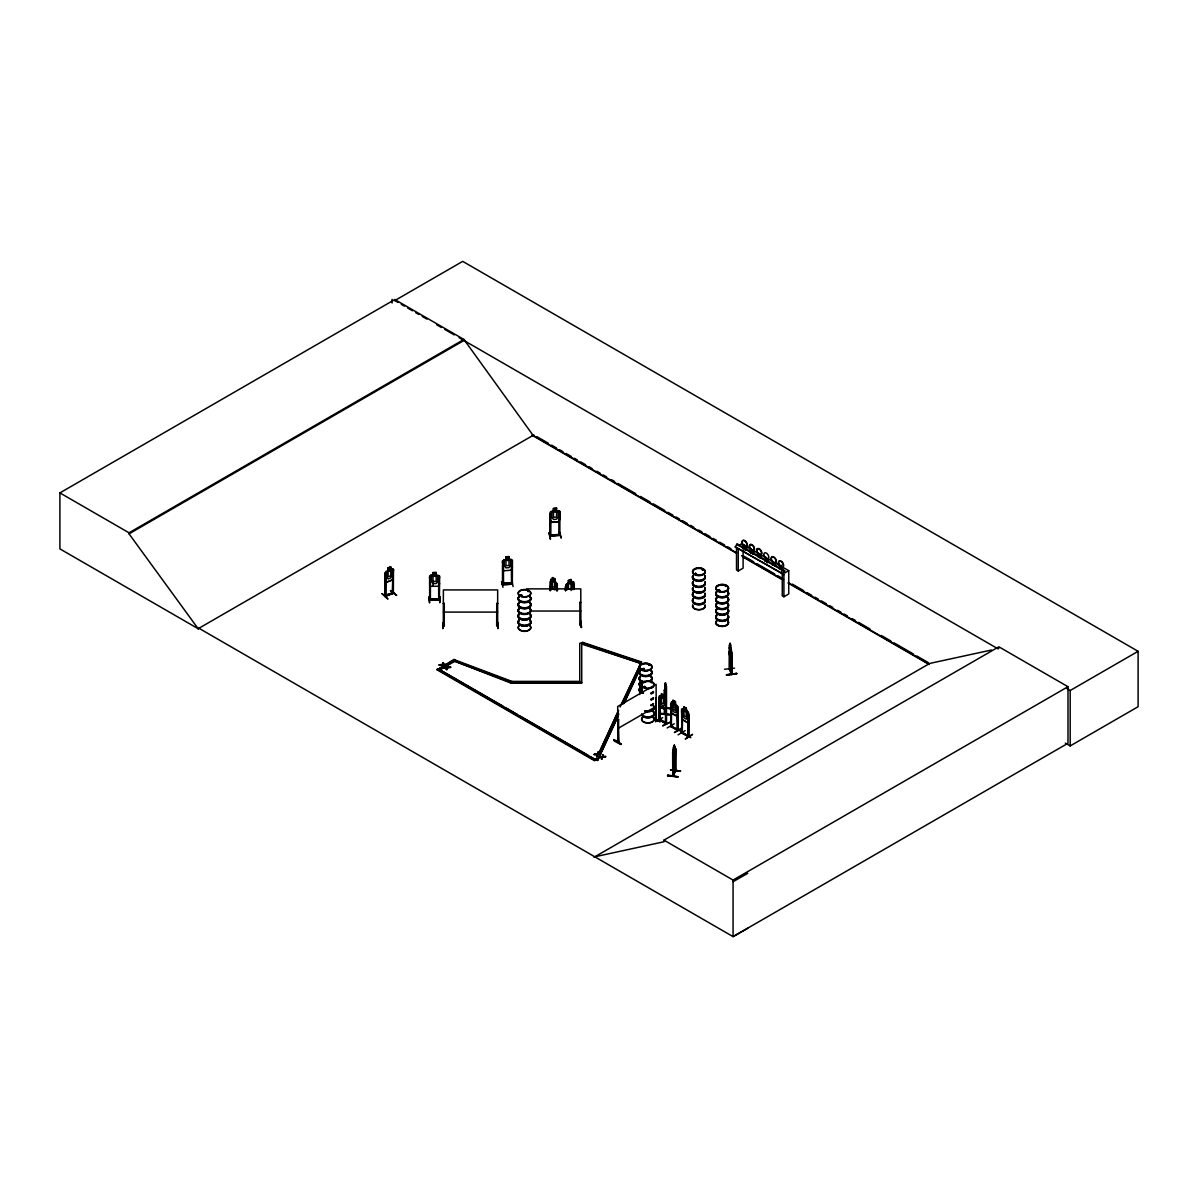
<?xml version="1.0" encoding="UTF-8"?>
<svg xmlns="http://www.w3.org/2000/svg" width="1198" height="1198" viewBox="0 0 1198 1198"><rect width="100%" height="100%" fill="white"/><g stroke="black" fill="none" stroke-linecap="round" stroke-linejoin="round"><path stroke-width="1.5" d="M745.965 546.048C746.624 555.962 744.467 538.336 743.763 548.04M753.138 553.596C752.778 541.152 754.261 562.386 751.341 549.088L751.041 552.847L751.116 549.223M774.821 566.07L775.061 562.476L774.702 565.77M782.369 569.619C782.444 573.033 781.41 559.077 780.212 568.541L782.159 570.143M744.138 548.07L744.078 544.97L745.321 547.666M758.693 556.381L758.619 553.191L758.304 556.426M765.567 560.544L765.896 557.31L765.971 560.589M780.452 565.531L780.437 568.511L782.099 569.739M665.968 695.214L666.043 691.905L664.426 699.662M669.397 714.966C638.369 711.447 690.467 716.808 659.499 713.154M672.662 759.652L673.021 761.808L675.253 754.141M664.89 713.589L664.89 712.78M664.86 708.033L664.68 714.158L666.597 707.629L664.321 714.113L664.516 707.988M675.028 770.314L674.414 744.991L673.635 747.013M677.813 776.978C646.441 772.845 699.183 779.853 667.975 775.091M759.247 554.539L760.445 557.639M767.334 561.607L767.783 558.373L767.424 561.667M773.069 564.857L773.174 561.413L773.099 564.572M775.69 566.22L775.69 565.291L774.672 565.621M731.139 660.113C725.778 637.636 731.664 667.69 731.379 658.046M664.935 687.427L664.351 699.273M393.453 593.28L385.112 596.604L385.187 572.719L386.07 571.401L392.555 568.915L393.528 569.499L392.585 579.907L386.1 582.453L385.277 579.982M674.983 746.444L672.632 752.404L673.576 746.863L673.231 776.184M675.013 771.183L675.597 748.495L675.687 770.733L673.111 776.229L674.279 748.765L673.501 755.594M673.426 774.926L673.426 775.735M520.261 595.151L521.639 595.885L521.31 594.777M521.939 595.556L520.456 595.301M521.729 595.481L521.145 594.717L520.351 595.556M527.854 591.513L528.647 591.513M528.168 591.018L528.378 590.839M641.394 669.038L642.922 669.547M642.442 668.664C642.967 670.266 639.852 668.409 642.982 668.873M644.239 687.038L645.527 687.008M648.987 665.399L649.915 665.249M649.301 665.249L648.837 665.085M651.413 682.83L651.727 682.785M696.472 574.112L695.529 573.288L694.675 574.246M696.472 573.812L695.065 574.336L695.364 573.348M696.442 573.872L695.783 573.408M702.342 570.143L702.477 570.173M703.181 569.859L702.357 569.514M718.246 590.12L719.818 590.479L719.129 589.895M726.123 585.957L725.449 586.211M620.968 744.497C617.359 739.286 606.637 737.998 620.998 744.422M393.378 576.792L392.45 579.787L386.115 582.288L385.247 572.779M664.546 694.391L664.845 695.619L665.429 682.8L664.95 687.457M664.95 684.852L665.549 682.8M664.95 685.765L665.309 684.627M666.133 684.702L664.321 690.288M664.695 691.92L664.695 699.318M666.507 686.274L666.492 723.891L659.349 719.728L659.11 697.76L660.008 697.985M664.845 693.447L665.414 686.589L664.86 698.793M661.446 707.464L671.389 708.752M666.328 708.437L664.261 714.068M671.359 708.887L661.356 707.359L671.464 708.572M665.354 709.815L659.858 706.565L659.08 703.481L659.813 706.625L665.354 709.815L666.163 707.479M677.754 713.978L676.915 716.344L677.828 714.038M382.027 593.684L387.823 598.94M511.217 570.008L512.31 567.283M509.135 559.346L509.12 556.546L505.826 556.83L505.945 559.706L502.531 560.874L503.549 570.817L511.306 570.158L512.444 567.343M550.077 519.767L551.11 522.388L558.867 521.729L559.975 518.869L559.975 511.531L558.807 510.677L551.125 511.336L550.062 512.4L549.942 536.255L559.975 535.371M442.167 667.001L442.901 664.74L445.97 664.8M446.839 669.233L447.573 667.436L450.628 667.031L447.573 667.9L446.839 669.697L446.255 668.903L446.839 669.697M597.113 755.998L597.847 754.201L600.363 753.946M601.785 759.158L603.208 755.129L601.905 757.031L598.79 756.971L601.905 756.567L601.785 759.158L602.624 756.507L605.589 756.492L602.519 757.361M443.589 662.973L443.005 664.815L443.005 662.629L442.272 664.875L439.172 664.815L442.272 664.411L441.583 666.672L442.182 664.785L439.172 664.815M446.944 667.106C439.861 667.361 448.022 669.412 447.678 665.324L447.663 667.511L448.247 665.669M446.944 667.571L447.678 665.324M597.233 753.871C590.135 754.126 598.296 756.178 597.967 752.089L597.952 754.276L598.536 752.434M597.233 754.336L597.967 752.089M429.618 583.636L430.651 586.346L438.498 586.241L439.636 583.516M446.255 669.368L446.854 667.481L443.844 667.96M596.544 756.133L597.128 754.246L594.118 754.276M601.201 758.828L601.8 756.941M729.612 668.619L729.522 669.397M729.357 668.873L731.499 674.474M730.001 669.368L730.121 643.251L731.484 650.709L731.514 674.534L731.349 650.694L729.552 644.704L730.316 646.111M731.214 674.025L731.918 673.546L729.956 668.813M673.635 747.926L674.13 746.803M672.991 753.512L673.021 775.615M675.687 770.673L675.597 748.495M680.419 771.183L670.551 769.685L680.524 770.973M667.84 775.855L667.99 775.076M675.013 770.614L673.231 775.391M675.223 770.628L672.737 776.244L672.662 752.374M655.501 721.78L662.704 717.617M685.196 730.6L678.053 734.868M667.151 727.965L674.294 723.772M618.048 716.419L597.622 760.431L595.706 760.146L618.497 710.354M620.07 706.97L641.484 661.955L582.722 642.368L579.757 643.356L579.757 683.234M598.85 753.362L618.497 711.043M621.642 704.274L641.484 661.955M597.622 760.431L618.842 714.038M623.559 703.87L640.061 668.319M624.338 702.867L639.268 670.7M501.498 581.569L502.995 587.349M549.058 532.796L550.556 538.92M550.107 539.025L549.133 532.751M782.264 573.692L782.264 595.855L783.911 596.784L783.911 574.621L735.228 546.917L737.234 543.877L784.63 570.652L784.63 573.078L788.748 570.637L741.367 543.862L738.612 545.494M783.911 574.621L782.608 573.692L784.63 570.652M670.581 726.437L677.843 730.525L677.828 706.715L671.419 702.148L670.715 726.512M677.05 729.342L678.083 730.391L677.364 715.191M677.02 730.106L677.11 707.958L678.008 708.183L677.11 707.958M428.749 597.023L429.588 602.938L429.243 596.948M443.14 622.646L442.736 628.606L443.245 622.72M443.23 628.186L443.17 622.616M665.953 684.238L666.238 724.041L659.035 719.07L659.843 719.534M665.414 722.798C651.053 716.03 668.664 722.109 666.133 724.041M666.013 723.996L665.519 701.459L666.417 701.684L665.519 701.459M682.261 732.472C680.135 731.634 684.073 732.098 682.261 733.281L681.602 710.743L682.261 711.118M686.214 708.228L687.397 712.555L687.397 717.647L686.214 719.144L684.013 717.872L682.83 715.011L682.83 709.92C683.803 707.763 681.782 709.486 687.862 711.822L688.73 713.199L688.401 736.456M571.042 590.524L572.434 587.814L572.434 582.722L571.042 582.333L571.072 579.428L568.436 580.596M656.399 720.103L655.366 720.342L656.085 697.76L656.339 720.163L655.366 720.342L656.16 719.07M729.552 644.704L729.312 668.918M511.516 583.89L511.351 561.518L512.265 561.428L512.37 583.83L502.306 584.444L502.396 583.576L512.145 582.737M549.852 535.221L559.81 534.308L559.87 535.371L559.87 511.591M565.651 585.298L568.346 583.276M664.74 714.083L664.695 708.557M643.131 669.547L642.712 668.754L642.442 669.622M643.596 686.873L644.389 686.409M719.684 590.764L718.995 589.865M725.853 586.107L725.928 585.882M726.422 586.361L725.449 586.361M751.251 552.218L753.228 553.132L752.928 553.925M774.747 565.546L772.935 564.423L775.046 565.456L773.803 562.761M388.107 570.772L386.729 572.225L386.729 577.301L388.107 578.948L390.683 577.93L392.06 575.205L392.06 570.113L390.683 569.754L390.713 566.849L387.942 567.927L388.017 570.712L388.032 567.987L390.773 566.894L390.713 569.574M392.33 592.905L384.858 595.616L385.786 595.241M385.651 595.271L393.453 592.471L392.42 593.414M582.722 642.368L581.734 644.045L642.413 663.932L581.734 643.356L581.734 683.234L511.89 683.234L511.89 681.392L455.06 659.978L453.967 660.937L510.812 683.04L511.89 682.081L579.757 682.081M549.987 535.985L559.78 535.162M550.975 536.18L550.751 535.072M503.415 584.594L503.31 562.191L503.385 584.325M558.912 534.443L559.077 535.476M559.975 534.563L559.077 534.697M511.351 582.872L512.415 582.977M512.22 583.845L512.444 560.02L509.015 559.376M433.077 586.316L432.957 572.509L436.297 572.479L436.192 575.354L437.854 576.253L437.854 581.344L436.192 583.546L433.062 583.576L431.4 581.419L431.4 576.328L433.062 575.399L430.681 575.265L429.618 576.343L429.663 600.153L439.621 599.943M618.333 719.549L617.614 742.131L618.348 740.858L618.677 741.847L618.587 719.699L617.689 719.923L618.587 719.699M618.557 741.113L617.614 741.322M618.557 741.921L617.943 720.073M655.351 719.489L656.429 719.249L655.471 719.429M656.294 720.133L656.085 684.298L617.689 706.461L617.869 742.281M453.967 661.625L455.06 659.978M510.812 683.04L511.89 681.392L579.757 681.392M521.849 595.795L521.579 594.867M694.735 574.141L696.308 574.141M719.624 590.644L718.186 590.764M642.982 669.667L642.877 668.798M644.12 686.499L643.7 687.293M760.236 557.444L760.505 554.27L760.58 557.444M767.559 561.383L765.672 560.32L767.633 561.338M439.621 599.135L429.543 599.09L439.516 598.925M661.521 696.517L659.08 696.173L659.11 720.013L659.035 719.07M671.494 702.103L671.03 726.317L677.035 729.492M682.396 708.572L681.572 709.156L682.231 733.341L682.501 720.208M443.275 624.757L444.398 625.191M443.41 625.536L444.398 625.76L443.305 625.805L443.38 589.925L497.664 589.925L497.664 625.82L496.676 625.805L496.751 603.403L497.664 603.597L496.751 603.403M444.263 624.982L443.305 624.997M444.263 625.79L444.293 603.403L443.38 603.403L444.293 603.403M497.559 625.835L497.769 624.757L496.646 625.191M497.634 624.982L496.676 624.997M579.757 624.128L580.88 623.694L580.88 624.712L580.775 588.877L526.491 588.877M579.817 623.649L579.862 624.757L580.85 624.472M580.745 623.918L579.787 623.933M580.745 624.727L579.862 624.712M553.491 511.276L551.844 512.34L551.844 517.416L553.491 519.468L556.576 519.198L558.238 516.877L558.238 511.786L556.576 511.022L556.681 508.132L553.371 508.416L553.476 511.217L553.491 508.551L556.576 508.296M505.945 559.706L504.298 560.754L504.298 565.845L505.945 567.882L509.03 567.627L510.677 565.306L510.677 560.215L509.03 559.436L509.015 556.651L505.945 556.98M743 548.19L744.392 547.606L743.194 548.31M745.201 549.433L746.579 548.849L745.396 550.481M745.396 549.553L746.579 548.849M745.201 550.137L746.384 548.744M750.277 552.308L751.655 551.724L750.472 552.428M750.472 553.117L751.655 552.413M752.464 553.551L753.856 552.967L752.673 553.656M752.464 554.24L753.662 553.536M757.555 556.411L758.933 555.827L757.75 556.531M759.742 557.654L761.134 557.07L759.951 557.774M736.515 547.845L736.515 570.008L738.253 570.997L743.104 568.137L743.104 549.672M765.028 560.649L766.016 559.825L765.028 561.338L766.211 560.634M767.02 561.772L768.412 561.188L767.229 562.805M767.229 561.877L768.412 561.188M767.02 562.461L768.203 561.068M773.279 563.944L772.096 564.632L773.489 564.048M774.642 566.01L775.69 565.291M779.374 568.75L780.557 568.047M781.575 569.993L782.968 569.409L781.77 571.027L782.968 569.409M781.575 570.682L782.758 569.29M783.911 596.784L788.748 593.923L788.748 570.637M655.606 720.492L656.339 697.91M671.329 704.649L670.67 704.274L671.404 726.857L671.209 725.988M671.404 726.288L678.083 729.582M671.299 726.872L671.569 711.897M681.587 727.98L674.384 732.547L681.917 728.519M199.048 628.306L198.269 628.77L59.9 548.879L59.9 492.902L394.801 299.545L463.94 339.453L533.08 435.353L736.65 552.892M394.801 299.545L394.801 300.578L462.713 261.374L1138.1 651.308L1138.1 706.715L1070.188 745.92L1065.336 743.104M59.9 492.902L129.04 532.811L463.94 339.453M747.732 928.27L733.071 936.626L198.958 628.261L198.164 628.71L129.04 533.844L463.94 340.487M198.164 628.71L533.859 434.904M550.107 590.704L550.9 579.293C554.075 583.306 551.739 573.033 552.503 580.401L551.335 580.641L551.335 585.732L552.503 588.592L554.719 589.865L555.902 588.368L554.719 578.948M554.794 578.904L554.794 581.629L557.235 583.92L557.399 590.928M550.361 590.554L550.107 581.464L551.005 581.704M556.321 582.513L550.855 579.458M550.077 587.2L550.795 590.329M556.501 585.163L557.399 585.388L556.501 585.163L556.501 590.704M438.513 669.038L596.005 759.966L594.612 760.775L437.105 669.847L454.102 659.349L455.51 660.847L439.906 669.847L455.51 660.158M437.105 669.847L441.628 667.241M446.315 664.546L454.102 660.038L455.51 660.847M661.596 696.652L661.521 693.792L661.521 696.697L660.338 696.922L661.521 704.888L663.722 706.161L664.905 704.649L663.887 695.154L663.887 697.88L666.238 700.201M659.828 695.634L665.369 698.838M617.689 728.624L656.085 706.461M673.021 700.351L671.928 708.527L673.096 711.387L675.313 712.66L676.481 711.163L675.462 701.669L673.021 700.351L673.096 703.031M675.462 701.669L673.096 700.486M670.655 709.995L671.374 713.139L677.02 716.284M671.389 713.124L676.96 716.164M437.105 669.158L594.612 760.086L596.005 759.277M686.289 708.183L686.289 710.908L687.817 711.792M665.444 723.577L665.759 701.309M662.764 725.584L670.356 722.124L662.808 725.958M688.011 736.695L688.011 714.442L688.91 714.667L688.985 736.875L681.857 732.772L681.857 710.609M688.91 714.667L688.011 714.442M687.937 735.991C662.329 720.327 709.545 748.121 681.647 732.981M692.474 734.419L685.256 739.031L692.504 734.479M594.028 857.259L929.723 663.437L991.57 649.99M594.807 856.795L663.947 841.76L663.947 840.157L998.847 646.8L1067.987 686.709L1067.987 743.269L733.071 936.626L733.071 880.066L1067.987 686.709M998.847 648.403L998.069 648.867L459.119 337.701M1066.984 688.655L1070.188 690.512L1138.1 651.308M733.071 881.683L747.732 873.327M702.762 569.694L702.687 569.409M758.394 556.201L760.505 557.235L758.604 556.186M392.33 593.474L393.169 570.982L393.064 593.16L384.843 596.394L384.947 574.216L385.906 574.097L385.786 596.05M385.906 574.097L384.947 574.216M392.42 571.281L393.169 570.982M390.488 590.764L396.703 595.436L390.967 590.584M571.132 579.488L568.286 580.491L567.043 589.85M571.132 582.213L573.932 582.108L573.932 589.446M565.246 586.75C567.073 585.702 563.629 588.757 565.441 590.614M572.809 583.89C574.501 582.632 571.251 587.514 572.809 589.431M429.648 599.06L429.648 599.824M392.659 593.654L392.615 571.446M385.262 596.544L385.112 595.795M385.576 596.095L385.696 573.932M644.898 687.083L643.67 687.053M644.704 687.367L645.467 686.918L643.76 687.188M670.85 726.258L678.083 730.301M430.367 599.344L430.367 600.153L430.471 577.721L429.543 577.736L430.471 577.721M436.177 575.295L439.636 576.193L439.411 600.003L439.621 598.925M443.005 664.351L445.97 664.336M439.172 665.264L442.182 665.249M447.663 667.046L450.628 667.031M443.844 667.511L450.628 667.496M597.952 753.812L600.917 753.797M594.118 754.725L597.128 754.246M598.79 756.971L605.589 756.956M598.79 757.436L601.8 757.406M602.519 756.896L605.589 756.492M443.335 624.712L443.41 625.79M496.706 624.712L496.856 625.835L497.739 625.536M731.843 652.266L731.858 674.489L729.732 668.798L731.619 673.845M724.535 669.248L734.524 668.155M726.707 674.669C757.495 670.67 705.233 678.068 736.665 673.426M736.68 673.875L726.722 675.058M730.81 645.138L730.016 643.266M751.341 552.068L753.228 553.132M765.926 560.335L767.768 561.353L765.896 557.31M550.122 536.24L549.957 513.852L550.87 513.777L550.825 536.21M558.852 535.461L558.912 513.088L559.81 513.014M551.17 522.238L558.762 521.579M559.766 532.316L561.248 538.127L559.256 531.912M558.807 534.682L550.047 535.431M503.639 559.9L511.232 559.256M503.37 562.401L502.456 562.476M511.786 580.716L513.133 586.601M511.516 583.097C497.964 582.587 500.255 586.75 512.31 583.8M718.575 589.925L719.684 590.195M644.554 687.457L644.704 686.409M438.588 577.586L439.516 577.78L438.588 577.586L438.708 600.018L438.693 598.88M439.621 599.734L429.483 600.123M439.546 596.469L439.756 602.774L439.995 596.829M433.062 572.674L436.192 572.629M433.062 576.313L436.192 576.268L436.192 581.359L433.062 581.389M579.862 602.339L580.775 602.549L579.862 602.339L579.862 624.757M580.925 621.552L581.479 627.542L580.925 621.238M497.814 622.301L497.799 628.606L498.263 622.661M530.1 611.04L580.775 611.04M443.38 612.088L497.664 612.088M511.89 682.531L581.734 682.531M502.486 584.654L502.531 560.874M666.148 684.612L665.968 708.902M664.321 697.61L664.231 690.243M670.536 769.85L680.524 771.003M595.706 759.442L597.622 759.742M582.722 643.056L641.484 662.644M580.94 621.597L580.985 627.123M497.829 622.646L497.874 628.186M677.739 730.54L677.754 706.7L676.915 705.322M455.06 660.682L511.89 682.081M453.967 660.937L510.812 682.351M772.935 564.423L775.046 565.456M780.212 568.541L782.324 569.574M736.515 544.296L783.911 571.072M735.228 546.917L782.608 573.692M653.03 717.617L659.903 721.555M653.823 718.56L659.948 721.87M394.801 300.578L398.021 302.435M401.24 304.292L404.46 306.149M407.664 308.006L412.486 310.791M415.706 312.648L418.926 314.505M422.145 316.362L426.967 319.147M436.611 324.718L441.433 327.503M444.653 329.36L454.297 334.916M537.093 436.761L548.399 443.29M551.634 445.162L556.486 447.962M559.706 449.819L562.94 451.691M566.175 453.548L571.027 456.348M574.261 458.22L577.481 460.092M580.716 461.949L585.567 464.749M588.802 466.621L592.022 468.478M596.874 471.278L600.108 473.15M603.343 475.007L606.562 476.879M611.414 479.679L614.649 481.536M617.883 483.408L635.659 493.666M640.496 496.466L650.2 502.067M653.419 503.924L664.74 510.453M667.96 512.325L672.812 515.125M676.046 516.982L679.281 518.854M682.516 520.726L687.353 523.511M690.587 525.383L693.822 527.255M698.659 530.04L701.893 531.912M705.128 533.784L709.98 536.584M713.214 538.441L716.434 540.313M719.669 542.17L724.52 544.97M727.755 546.842L730.975 548.699M743.913 556.172L753.602 561.757M756.837 563.629L774.612 573.887M777.831 575.759L782.683 578.559M792.372 584.145L803.693 590.689M806.913 592.546L811.765 595.346M814.999 597.218L818.234 599.075M821.469 600.947L826.306 603.747M829.54 605.604L832.775 607.476M837.612 610.276L840.846 612.133M844.081 614.005L847.315 615.862M852.167 618.662L855.387 620.534M858.622 622.391L869.928 628.935M881.249 635.464L890.938 641.05M894.172 642.922L913.565 654.108M916.784 655.98L928.106 662.509M741.502 555.692L783.507 579.937M788.359 582.737L928.929 663.902M532.017 435.203L736.276 553.132M742.745 556.875L781.65 579.338M788.134 583.082L929.169 664.501M552.428 577.541L554.869 578.859M661.446 693.837L663.887 695.154M686.379 708.138L683.938 706.82L684.013 709.68M670.64 705.263L677.754 709.336M443.589 663.422L443.005 662.629M441.733 670.895L502.801 706.161M506.005 708.003L517.266 714.502M520.471 716.359L587.978 755.324M591.183 757.181L594.403 759.038M663.947 840.157L733.071 880.066M392.45 568.975L393.438 569.574M558.762 510.767L559.99 511.606M439.531 576.223L438.408 575.34L430.681 575.265M393.468 569.439L393.348 593.399M390.548 590.629L396.283 595.181M387.763 598.835L382.087 593.624M572.884 581.479L566.414 584.01L565.546 590.779M687.996 736.635L688.251 714.293M550.182 519.677L551.185 522.298M502.531 568.196L503.639 570.712M730.151 644.18L730.675 656.085L729.687 651.203M730.151 645.093L730.555 646.231M673.081 756.537L673.501 757.78L674.699 752.928L674.279 745.126M664.231 697.521L664.441 699.527M1070.188 690.512L1070.188 745.92M760.94 556.965L761.134 557.998M758.738 555.722L758.738 556.636M753.662 552.847L753.856 553.88M744.183 547.501L744.183 548.414M738.253 548.834L738.253 570.997M729.462 645.153L729.612 669.427M684.088 706.91L684.088 709.635M660.008 705.382L659.843 720.342L659.769 698.135M603.208 755.129L602.624 754.785M573.572 583.591L573.572 589.131M573.003 584.055L573.003 589.596M566.01 586.466L566.205 590.329M557.16 583.905L557.16 589.461M556.756 585.013L556.756 590.554M550.751 581.839L550.751 589.236M511.246 582.872L511.306 583.89M429.723 576.298L429.738 583.621M392.09 299.335L392.09 303.004M129.04 532.811L129.04 533.844M727.77 598.072A6.439 3.714 0 0 1 722.199 603.642A6.439 3.714 0 0 1 716.614 598.072M727.68 598.446A6.334 3.654 0 0 1 722.199 603.942A6.334 3.654 0 0 1 716.704 598.446M727.665 603.238A6.304 3.639 0 0 1 722.199 608.704A6.304 3.639 0 0 1 716.733 603.238A6.364 3.669 0 0 0 722.199 608.869A6.364 3.669 0 0 0 727.71 603.373M727.77 591.947A6.439 3.714 0 0 1 722.199 597.532A6.439 3.714 0 0 1 716.614 591.947M727.695 597.428A6.349 3.669 0 0 1 722.199 602.923A6.349 3.669 0 0 1 716.689 597.428M727.68 592.336A6.334 3.654 0 0 1 722.199 597.832A6.334 3.654 0 0 1 716.704 592.336M727.77 597.757A6.439 3.714 0 0 1 722.199 603.328A6.439 3.714 0 0 1 716.614 597.757M727.77 591.632A6.439 3.714 0 0 1 722.199 597.218A6.439 3.714 0 0 1 716.614 591.632M727.695 591.303A6.349 3.669 0 0 1 722.199 596.814A6.349 3.669 0 0 1 716.689 591.303M727.77 615.502A6.439 3.714 0 0 1 722.199 621.073A6.439 3.714 0 0 1 716.614 615.502M727.695 603.627A6.349 3.669 0 0 1 722.199 609.138A6.349 3.669 0 0 1 716.689 603.627M727.68 615.877A6.334 3.654 0 0 1 722.199 621.373A6.334 3.654 0 0 1 716.704 615.877M727.665 620.669A6.304 3.639 0 0 1 722.199 626.135A6.304 3.639 0 0 1 716.733 620.669A6.364 3.669 0 0 0 722.199 626.299A6.364 3.669 0 0 0 727.71 620.789M727.665 604.151A6.319 3.654 0 0 1 722.199 609.632A6.319 3.654 0 0 1 716.718 604.151M727.68 621.013A6.334 3.654 0 0 1 722.199 626.509A6.334 3.654 0 0 1 716.704 621.013M727.77 609.378A6.439 3.714 0 0 1 722.199 614.963A6.439 3.714 0 0 1 716.614 609.378M727.695 614.859A6.349 3.669 0 0 1 722.199 620.354A6.349 3.669 0 0 1 716.689 614.859M727.68 609.767A6.334 3.654 0 0 1 722.199 615.263A6.334 3.654 0 0 1 716.704 609.767M727.77 615.188A6.439 3.714 0 0 1 722.199 620.759A6.439 3.714 0 0 1 716.614 615.188M727.77 609.063A6.439 3.714 0 0 1 722.199 614.649A6.439 3.714 0 0 1 716.614 609.063M727.695 608.734A6.349 3.669 0 0 1 722.199 614.245A6.349 3.669 0 0 1 716.689 608.734M705.098 582.453A6.439 3.714 0 0 1 698.045 587.095A6.439 3.714 0 0 1 693.313 581.554M705.008 587.589A6.334 3.654 0 0 1 698.883 592.201A6.334 3.654 0 0 1 692.758 587.589M705.098 576.328A6.439 3.714 0 0 1 698.045 580.985A6.439 3.714 0 0 1 693.313 575.444M705.098 582.138A6.439 3.714 0 0 1 698.045 586.78A6.439 3.714 0 0 1 693.313 581.24M705.098 576.013A6.439 3.714 0 0 1 698.045 580.671A6.439 3.714 0 0 1 693.313 575.13M705.008 576.702A6.334 3.654 0 0 1 698.883 581.315A6.334 3.654 0 0 1 692.758 576.702M705.008 575.684A6.334 3.654 0 0 1 698.883 580.281A6.334 3.654 0 0 1 692.758 575.684M705.008 582.827A6.334 3.654 0 0 1 698.883 587.424A6.334 3.654 0 0 1 692.758 582.827M705.008 581.794A6.334 3.654 0 0 1 698.883 586.406A6.334 3.654 0 0 1 692.758 581.794M705.023 587.739A6.364 3.669 0 0 1 698.883 592.366A6.364 3.669 0 0 1 692.744 587.739M705.098 599.884A6.439 3.714 0 0 1 698.045 604.526A6.439 3.714 0 0 1 693.313 598.985M704.993 588.518A6.319 3.654 0 0 1 698.883 593.115A6.319 3.654 0 0 1 692.773 588.518M705.008 605.02A6.334 3.654 0 0 1 698.883 609.632A6.334 3.654 0 0 1 692.758 605.02M705.023 588.203A6.364 3.669 0 0 1 698.883 592.815A6.364 3.669 0 0 1 692.744 588.203M705.098 593.759A6.439 3.714 0 0 1 698.045 598.416A6.439 3.714 0 0 1 693.313 592.875M705.098 599.569A6.439 3.714 0 0 1 698.045 604.211A6.439 3.714 0 0 1 693.313 598.671M705.098 593.444A6.439 3.714 0 0 1 698.045 598.101A6.439 3.714 0 0 1 693.313 592.561M705.008 594.133A6.334 3.654 0 0 1 698.883 598.745A6.334 3.654 0 0 1 692.758 594.133M705.008 593.115A6.334 3.654 0 0 1 698.883 597.712A6.334 3.654 0 0 1 692.758 593.115M705.008 600.258A6.334 3.654 0 0 1 698.883 604.855A6.334 3.654 0 0 1 692.758 600.258M705.008 599.225A6.334 3.654 0 0 1 698.883 603.837A6.334 3.654 0 0 1 692.758 599.225M705.023 605.17A6.364 3.669 0 0 1 698.883 609.797A6.364 3.669 0 0 1 692.744 605.17M651.218 676.855A6.439 3.714 0 0 1 650.2 681.348M643.985 682.306A6.439 3.714 0 0 1 640.076 676.855M651.128 677.244A6.334 3.654 0 0 1 650.125 681.662M644 682.605A6.334 3.654 0 0 1 640.151 677.244M642.472 687.023A6.334 3.654 0 0 1 640.151 682.021M651.218 670.745A6.439 3.714 0 0 1 645.647 676.316A6.439 3.714 0 0 1 640.076 670.745M641.095 669.981A6.439 3.714 0 0 1 643.985 669.008M651.143 676.211A6.349 3.669 0 0 1 648.822 681.228M645.647 681.707A6.349 3.669 0 0 1 640.151 676.211M651.128 671.135A6.334 3.654 0 0 1 645.647 676.615A6.334 3.654 0 0 1 640.151 671.135M641.17 670.371A6.334 3.654 0 0 1 644 669.427M651.218 676.541A6.439 3.714 0 0 1 650.2 681.033M645.647 682.126A6.439 3.714 0 0 1 640.076 676.541M651.218 670.431A6.439 3.714 0 0 1 645.647 676.001A6.439 3.714 0 0 1 640.076 670.431M641.095 669.652A6.439 3.714 0 0 1 643.985 668.694M651.128 670.101A6.334 3.654 0 0 1 645.647 675.597A6.334 3.654 0 0 1 640.151 670.101M641.17 669.353A6.334 3.654 0 0 1 644 668.394M640.151 682.935A6.334 3.654 0 0 0 642.472 687.922A6.334 3.654 0 0 0 643.431 692.264M642.428 693.253A6.439 3.714 0 0 1 640.076 688.176M639.507 694.526A6.349 3.669 0 0 1 640.151 693.642M641.155 692.983A6.349 3.669 0 0 1 640.151 688.551M642.428 692.938A6.439 3.714 0 0 1 640.076 687.862M642.472 692.534A6.349 3.669 0 0 1 640.151 687.532M530.085 602.983A6.439 3.714 0 0 1 524.514 608.554A6.439 3.714 0 0 1 518.944 602.983M530.01 603.358A6.349 3.669 0 0 1 524.514 608.854A6.349 3.669 0 0 1 519.019 603.358M529.98 608.15A6.304 3.639 0 0 1 524.514 613.616A6.304 3.639 0 0 1 519.048 608.15M530.025 608.479A6.364 3.669 0 0 1 524.514 613.99A6.364 3.669 0 0 1 519.004 608.479M530.085 596.859A6.439 3.714 0 0 1 524.514 602.444A6.439 3.714 0 0 1 518.944 596.859M529.995 602.339A6.334 3.654 0 0 1 524.514 607.82A6.334 3.654 0 0 1 519.019 602.339M530.01 597.248A6.349 3.669 0 0 1 524.514 602.744A6.349 3.669 0 0 1 519.019 597.248M530.085 602.669A6.439 3.714 0 0 1 524.514 608.24A6.439 3.714 0 0 1 518.944 602.669M530.085 596.544A6.439 3.714 0 0 1 524.514 602.13A6.439 3.714 0 0 1 518.944 596.544M529.995 596.215A6.334 3.654 0 0 1 524.514 601.71A6.334 3.654 0 0 1 519.019 596.215M530.085 620.414A6.439 3.714 0 0 1 524.514 625.985A6.439 3.714 0 0 1 518.944 620.414M530.01 620.789A6.349 3.669 0 0 1 524.514 626.284A6.349 3.669 0 0 1 519.019 620.789M529.98 625.581A6.304 3.639 0 0 1 524.514 631.047A6.304 3.639 0 0 1 519.048 625.581M529.98 609.048A6.304 3.639 0 0 1 524.514 614.514A6.304 3.639 0 0 1 519.048 609.048M530.025 625.91A6.364 3.669 0 0 1 524.514 631.421A6.364 3.669 0 0 1 519.004 625.91M530.025 608.719A6.364 3.669 0 0 1 524.514 614.23A6.364 3.669 0 0 1 519.004 608.719M530.085 614.289A6.439 3.714 0 0 1 524.514 619.875A6.439 3.714 0 0 1 518.944 614.289M529.995 619.77A6.334 3.654 0 0 1 524.514 625.251A6.334 3.654 0 0 1 519.019 619.77M530.01 614.679A6.349 3.669 0 0 1 524.514 620.175A6.349 3.669 0 0 1 519.019 614.679M530.085 620.1A6.439 3.714 0 0 1 524.514 625.67A6.439 3.714 0 0 1 518.944 620.1M530.085 613.975A6.439 3.714 0 0 1 524.514 619.561A6.439 3.714 0 0 1 518.944 613.975M529.995 613.646A6.334 3.654 0 0 1 524.514 619.141A6.334 3.654 0 0 1 519.019 613.646M653.404 686.379A6.349 3.669 0 0 1 642.712 686.649A6.349 3.669 0 0 1 646.815 680.928A6.349 3.669 0 0 1 654.048 685.496M649.556 688.595A6.319 3.654 0 0 1 641.619 685.376A6.319 3.654 0 0 1 648.462 681.422A6.319 3.654 0 0 1 654.018 686.005M653.389 686.888A6.319 3.654 0 0 1 651.068 688.221M653.494 692.204A6.439 3.714 0 0 1 651.128 693.567M643.356 692.983A6.439 3.714 0 0 1 642.338 688.491M653.404 692.534A6.334 3.654 0 0 1 651.083 693.867M643.431 693.283A6.334 3.654 0 0 1 642.428 688.88M653.494 691.89A6.439 3.714 0 0 1 651.128 693.253M643.356 692.669A6.439 3.714 0 0 1 642.338 688.176M653.404 691.501A6.334 3.654 0 0 1 651.083 692.848M653.404 697.625A6.334 3.654 0 0 1 651.083 698.958M653.404 698.644A6.334 3.654 0 0 1 651.083 699.991M653.419 703.57A6.364 3.669 0 0 1 651.098 704.918M653.494 698.329A6.439 3.714 0 0 1 651.128 699.677M653.494 698.015A6.439 3.714 0 0 1 651.128 699.362M653.419 703.78A6.364 3.669 0 0 1 651.098 705.128M653.419 717.332A6.364 3.669 0 0 1 647.908 722.843A6.364 3.669 0 0 1 642.398 717.332M653.404 717.542A6.349 3.669 0 0 1 647.908 723.038A6.349 3.669 0 0 1 642.413 717.542M653.404 712.421A6.349 3.669 0 0 1 649.556 717.797A6.349 3.669 0 0 1 641.559 714.248M653.494 712.031A6.439 3.714 0 0 1 650.379 717.332A6.439 3.714 0 0 1 641.694 714.862M653.494 711.717A6.439 3.714 0 0 1 650.379 717.018A6.439 3.714 0 0 1 641.694 714.547M653.404 711.387A6.349 3.669 0 0 1 650.349 716.614A6.349 3.669 0 0 1 641.784 714.173M653.404 706.296A6.349 3.669 0 0 1 652.401 710.728A6.349 3.669 0 0 1 644.734 711.312M654.138 706.506A6.439 3.714 0 0 1 646.246 711.058M654.033 706.161A6.334 3.654 0 0 1 647.908 710.773M653.494 705.922A6.439 3.714 0 0 1 652.461 710.414A6.439 3.714 0 0 1 644.689 710.998M653.374 704.319A6.304 3.639 0 0 1 651.068 705.652M653.419 704.035A6.364 3.669 0 0 1 651.098 705.382M614.065 740.05L621.298 744.228L614.065 740.05M688.655 720.462L687.847 722.813L682.306 719.609L681.572 716.479L682.381 719.564L687.922 722.768L688.73 720.522M390.219 567.657L388.556 569.215L390.219 567.657M390.683 570.667L388.107 571.671L388.107 576.762L390.683 575.744L390.683 570.667M570.577 580.236L568.9 581.779L570.577 580.236M571.042 583.246L568.436 584.235L568.436 589.326L571.042 588.338L571.042 583.246M556.037 508.791L554.045 508.97L554.045 509.869L556.037 509.704L556.037 508.791M556.576 511.935L553.491 512.19L553.491 517.281L556.576 517.027L556.576 511.935M508.476 557.22L506.499 557.384L506.499 558.298L508.476 558.118L508.476 557.22M509.03 560.35L505.945 560.619L505.945 565.711L509.03 565.441L509.03 560.35M435.623 573.093L433.631 573.123L433.631 574.022L435.623 574.007L435.623 573.093M554.315 579.188L552.907 578.364L554.315 580.087L554.315 579.188M554.719 582.587L552.503 581.315L552.503 586.406L554.719 587.679L554.719 582.587M674.908 701.983L673.501 701.159L674.908 702.897L674.908 701.983M663.333 695.469L661.91 694.66L663.333 696.382L663.333 695.469M685.825 708.467L684.402 707.644L685.825 709.366L685.825 708.467M675.313 705.382L673.096 704.11L673.096 709.201L675.313 710.474L675.313 705.382M663.722 698.883L661.521 697.61L661.521 702.702L663.722 703.975L663.722 698.883M686.214 711.867L684.013 710.594L684.013 715.685L686.214 716.958L686.214 711.867M730.675 648.807L730.031 647.055L730.675 653.898L730.675 648.807M731.379 653.299L729.327 647.639L731.349 653.314M719.025 591.183A6.349 3.669 0 0 0 728.549 588.008A6.349 3.669 0 0 0 719.025 584.834A6.349 3.669 0 0 0 719.025 591.183M719.04 591.707A6.319 3.654 0 0 0 728.519 588.547A6.319 3.654 0 0 0 719.04 585.388A6.319 3.654 0 0 0 719.04 591.707M719.01 591.408A6.364 3.669 0 0 0 728.549 588.218A6.364 3.669 0 0 0 719.01 585.043A6.364 3.669 0 0 0 719.01 591.408M695.724 574.666A6.334 3.654 0 0 0 705.218 571.491A6.334 3.654 0 0 0 695.724 568.316A6.334 3.654 0 0 0 695.724 574.666M695.724 575.19A6.319 3.654 0 0 0 705.203 572.03A6.319 3.654 0 0 0 695.724 568.87A6.319 3.654 0 0 0 695.724 575.19M694.391 574.291A6.364 3.669 0 0 0 705.023 572.644A6.364 3.669 0 0 0 697.236 568.151A6.364 3.669 0 0 0 694.391 574.291M778.685 563.389A3.519 2.052 59.5 0 0 782.893 567.058A3.519 2.052 59.5 0 0 781.77 561.622A3.519 2.052 59.5 0 0 778.685 563.389M778.445 563.524A3.519 2.052 59.5 0 0 782.653 567.193A3.519 2.052 59.5 0 0 781.53 561.757A3.519 2.052 59.5 0 0 778.445 563.524M771.407 559.286A3.519 2.052 59.5 0 0 775.615 562.955A3.519 2.052 59.5 0 0 774.492 557.504A3.519 2.052 59.5 0 0 771.407 559.286M771.183 559.421A3.519 2.052 59.5 0 0 775.391 563.09A3.519 2.052 59.5 0 0 774.252 557.639A3.519 2.052 59.5 0 0 771.183 559.421M749.589 546.947A3.519 2.052 59.5 0 0 753.797 550.616A3.519 2.052 59.5 0 0 752.658 545.18A3.519 2.052 59.5 0 0 749.589 546.947M749.349 547.082A3.519 2.052 59.5 0 0 753.557 550.751A3.519 2.052 59.5 0 0 752.434 545.315A3.519 2.052 59.5 0 0 749.349 547.082M763.905 555.303A3.519 2.052 59.5 0 0 768.113 558.972A3.519 2.052 59.5 0 0 766.99 553.536A3.519 2.052 59.5 0 0 763.905 555.303M756.851 551.065A3.519 2.052 59.5 0 0 761.059 554.734A3.519 2.052 59.5 0 0 759.936 549.283A3.519 2.052 59.5 0 0 756.851 551.065M756.627 551.2A3.519 2.052 59.5 0 0 760.835 554.869A3.519 2.052 59.5 0 0 759.712 549.418A3.519 2.052 59.5 0 0 756.627 551.2M742.311 542.844A3.519 2.052 59.5 0 0 746.519 546.513A3.519 2.052 59.5 0 0 745.381 541.062A3.519 2.052 59.5 0 0 742.311 542.844M742.071 542.979A3.519 2.052 59.5 0 0 746.279 546.647A3.519 2.052 59.5 0 0 745.156 541.197A3.519 2.052 59.5 0 0 742.071 542.979M642.457 669.996A6.364 3.669 0 0 0 652.011 666.822A6.364 3.669 0 0 0 642.457 663.647A6.364 3.669 0 0 0 642.457 669.996M642.487 670.506A6.319 3.654 0 0 0 651.967 667.331A6.319 3.654 0 0 0 642.487 664.171A6.319 3.654 0 0 0 642.487 670.506M640.151 682.366A6.349 3.669 0 0 0 642.472 687.367A6.349 3.669 0 0 1 640.151 682.381M642.457 670.191A6.364 3.669 0 0 0 652.011 667.016A6.364 3.669 0 0 0 642.457 663.827A6.364 3.669 0 0 0 642.457 670.191M521.325 596.304A6.364 3.669 0 0 0 530.879 593.13A6.364 3.669 0 0 0 521.325 589.955A6.364 3.669 0 0 0 521.325 596.304M521.355 596.604A6.304 3.639 0 0 0 530.819 593.444A6.304 3.639 0 0 0 521.355 590.285A6.304 3.639 0 0 0 521.355 596.604"/></g></svg>
